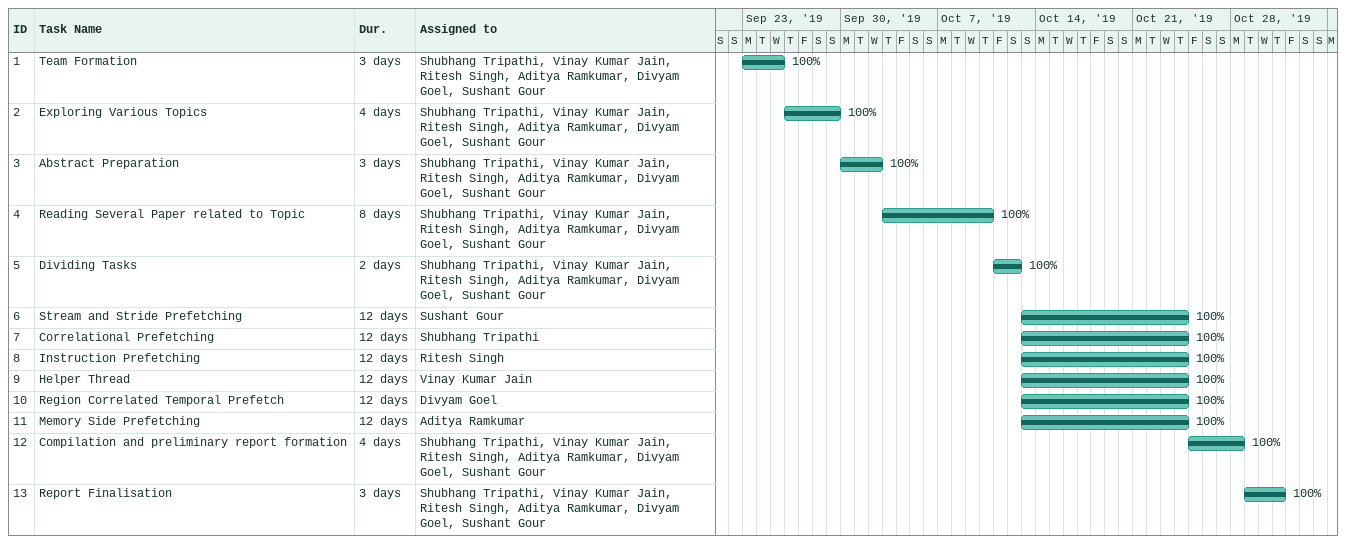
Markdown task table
| ID | Task | Duration | Start | Finish | Resources | % complete |
|---|---|---|---|---|---|---|
| 1 | Team Formation | 3d | 2019-09-23 | 2019-09-25 | Shubhang Tripathi, Vinay Kumar Jain, Ritesh Singh, Aditya Ramkumar, Divyam Goel, Sushant Gour | 100 |
| 2 | Exploring Various Topics | 4d | 2019-09-26 | 2019-09-29 | Shubhang Tripathi, Vinay Kumar Jain, Ritesh Singh, Aditya Ramkumar, Divyam Goel, Sushant Gour | 100 |
| 3 | Abstract Preparation | 3d | 2019-09-30 | 2019-10-02 | Shubhang Tripathi, Vinay Kumar Jain, Ritesh Singh, Aditya Ramkumar, Divyam Goel, Sushant Gour | 100 |
| 4 | Reading Several Paper related to Topic | 8d | 2019-10-03 | 2019-10-10 | Shubhang Tripathi, Vinay Kumar Jain, Ritesh Singh, Aditya Ramkumar, Divyam Goel, Sushant Gour | 100 |
| 5 | Dividing Tasks | 2d | 2019-10-11 | 2019-10-12 | Shubhang Tripathi, Vinay Kumar Jain, Ritesh Singh, Aditya Ramkumar, Divyam Goel, Sushant Gour | 100 |
| 6 | Stream and Stride Prefetching | 12d | 2019-10-13 | 2019-10-24 | Sushant Gour | 100 |
| 7 | Correlational Prefetching | 12d | 2019-10-13 | 2019-10-24 | Shubhang Tripathi | 100 |
| 8 | Instruction Prefetching | 12d | 2019-10-13 | 2019-10-24 | Ritesh Singh | 100 |
| 9 | Helper Thread | 12d | 2019-10-13 | 2019-10-24 | Vinay Kumar Jain | 100 |
| 10 | Region Correlated Temporal Prefetch | 12d | 2019-10-13 | 2019-10-24 | Divyam Goel | 100 |
| 11 | Memory Side Prefetching | 12d | 2019-10-13 | 2019-10-24 | Aditya Ramkumar | 100 |
| 12 | Compilation and preliminary report formation | 4d | 2019-10-25 | 2019-10-28 | Shubhang Tripathi, Vinay Kumar Jain, Ritesh Singh, Aditya Ramkumar, Divyam Goel, Sushant Gour | 100 |
| 13 | Report Finalisation | 3d | 2019-10-29 | 2019-10-31 | Shubhang Tripathi, Vinay Kumar Jain, Ritesh Singh, Aditya Ramkumar, Divyam Goel, Sushant Gour | 100 |
